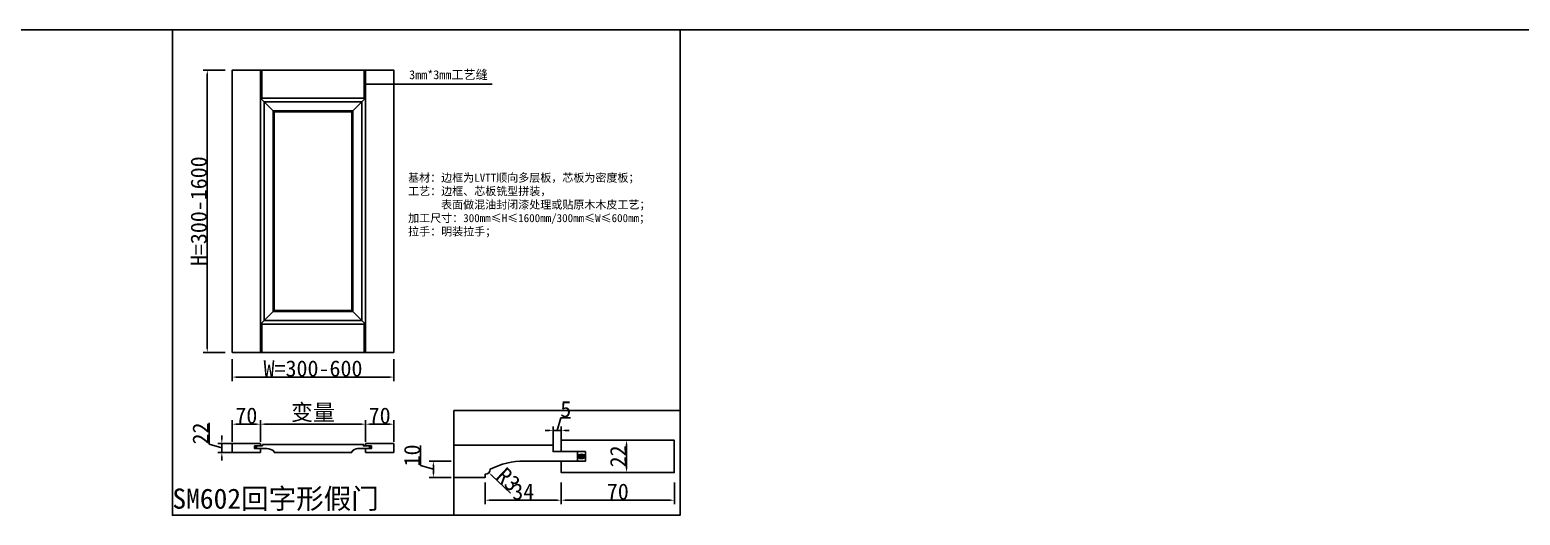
# Model space of a CAD drawing. Header units: millimetres. Extents: x 85186 to 129000, y -77269 to -36327.
# Drawn here: x 92096 to 95786, y -50982 to -49779 of the extents above; entities that cross this region are included whole.
import ezdxf

# ---------------------------------------------------------------- set-up
doc = ezdxf.new("R2010")
doc.units = ezdxf.units.MM
doc.styles.add('KLF-1_宋体', font='SimSun.ttf')
doc.styles.get("Standard").update_dxf_attribs({"font": 'SimSun.ttf'})
doc.styles.add('ZB_宋体', font='SimSun.ttf')
doc.dimstyles.new('客来福标注小', dxfattribs={"dimscale": 20, "dimtxt": 2, "dimasz": 0.5, "dimexe": 0.5, "dimexo": 0, "dimgap": 0.05, "dimtad": 1, "dimdec": 0, "dimzin": 0, "dimdsep": 46, "dimtxsty": 'Standard', "dimcen": 0, "dimclrd": 256, "dimclre": 256, "dimclrt": 256, "dimadec": 0, "dimazin": 0, "dimtfac": 1, "dimtdec": 0, "dimtofl": 0, "dimtmove": 1, "dimatfit": 3, "dimfxl": 2.2, "dimfxlon": 1, "dimtolj": 1, "dimtzin": 0, "dimarcsym": 0})

# ---------------------------------------------------------------- blocks, each defined once
blk = doc.blocks.new('*D2144')
at = {"lineweight": -2, "transparency": 16777216}
for p, q in [((92597.5, -50595.8), (92597.5, -50649.8)), ((92997.5, -50595.8), (92997.5, -50649.8)), ((92607.5, -50639.8), (92987.5, -50639.8))]:
    blk.add_line(p, q, dxfattribs=at)
at = {"transparency": 16777216}
for points in [[(92607.5, -50638.1), (92607.5, -50641.5), (92597.5, -50639.8)], [(92987.5, -50638.1), (92987.5, -50641.5), (92997.5, -50639.8)]]:
    blk.add_solid(points, dxfattribs=at)
at = {"layer": 'Defpoints', "color": 0, "transparency": 16777216}
for p in [(92597.5, -50578.6), (92997.5, -50578.6), (92997.5, -50639.8)]:
    blk.add_point(p, dxfattribs=at)
at = {"transparency": 16777216, "insert": (92797.5, -50618.8), "char_height": 40, "attachment_point": 5, "style": 'KLF-1_宋体'}
blk.add_mtext('\\A1;W=300-600', dxfattribs=at)
blk = doc.blocks.new('*D2145')
at = {"lineweight": -2, "transparency": 16777216}
for p, q in [((92579.8, -49878.6), (92525.8, -49878.6)), ((92535.8, -49888.6), (92535.8, -50568.6)), ((92579.8, -50578.6), (92525.8, -50578.6))]:
    blk.add_line(p, q, dxfattribs=at)
at = {"transparency": 16777216}
for points in [[(92534.1, -49888.6), (92537.4, -49888.6), (92535.8, -49878.6)], [(92534.1, -50568.6), (92537.4, -50568.6), (92535.8, -50578.6)]]:
    blk.add_solid(points, dxfattribs=at)
at = {"layer": 'Defpoints', "color": 0, "transparency": 16777216}
for p in [(92597.5, -49878.6), (92535.8, -50578.6), (92597.5, -50578.6)]:
    blk.add_point(p, dxfattribs=at)
at = {"transparency": 16777216, "insert": (92514.8, -50228.6), "char_height": 40, "attachment_point": 5, "rotation": 90, "style": 'KLF-1_宋体'}
blk.add_mtext('\\A1;H=300-1600', dxfattribs=at)
blk = doc.blocks.new('*D2146')
at = {"lineweight": -2, "transparency": 16777216}
for p, q in [((93412.1, -50901.1), (93412.1, -50955.1)), ((93692.1, -50901.1), (93692.1, -50955.1)), ((93422.1, -50945.1), (93682.1, -50945.1))]:
    blk.add_line(p, q, dxfattribs=at)
at = {"transparency": 16777216}
for points in [[(93422.1, -50943.4), (93422.1, -50946.8), (93412.1, -50945.1)], [(93682.1, -50943.4), (93682.1, -50946.8), (93692.1, -50945.1)]]:
    blk.add_solid(points, dxfattribs=at)
at = {"layer": 'Defpoints', "color": 0, "transparency": 16777216}
for p in [(93412.1, -50876.5), (93692.1, -50876.5), (93692.1, -50945.1)]:
    blk.add_point(p, dxfattribs=at)
at = {"transparency": 16777216, "insert": (93552.1, -50924.1), "char_height": 40, "attachment_point": 5, "style": 'KLF-1_宋体'}
blk.add_mtext('\\A1;70', dxfattribs=at)
blk = doc.blocks.new('*D2147')
at = {"lineweight": -2, "transparency": 16777216}
for p, q in [((93529.9, -50796.5), (93583.9, -50796.5)), ((93573.9, -50866.5), (93573.9, -50806.5)), ((93529.9, -50876.5), (93583.9, -50876.5))]:
    blk.add_line(p, q, dxfattribs=at)
at = {"transparency": 16777216}
for points in [[(93572.2, -50806.5), (93575.5, -50806.5), (93573.9, -50796.5)], [(93572.2, -50866.5), (93575.5, -50866.5), (93573.9, -50876.5)]]:
    blk.add_solid(points, dxfattribs=at)
at = {"layer": 'Defpoints', "color": 0, "transparency": 16777216}
for p in [(93442.9, -50796.5), (93573.9, -50796.5), (93442.9, -50876.5)]:
    blk.add_point(p, dxfattribs=at)
at = {"transparency": 16777216, "insert": (93552.9, -50836.5), "char_height": 40, "attachment_point": 5, "rotation": 90, "style": 'KLF-1_宋体'}
blk.add_mtext('\\A1;22', dxfattribs=at)
blk = doc.blocks.new('*D2148')
at = {"lineweight": -2, "transparency": 16777216}
for p, q in [((93224.1, -50901.1), (93224.1, -50955.1)), ((93412.1, -50901.1), (93412.1, -50955.1)), ((93234.1, -50945.1), (93402.1, -50945.1))]:
    blk.add_line(p, q, dxfattribs=at)
at = {"transparency": 16777216}
for points in [[(93234.1, -50943.4), (93234.1, -50946.8), (93224.1, -50945.1)], [(93402.1, -50943.4), (93402.1, -50946.8), (93412.1, -50945.1)]]:
    blk.add_solid(points, dxfattribs=at)
at = {"layer": 'Defpoints', "color": 0, "transparency": 16777216}
for p in [(93412.1, -50876.5), (93224.1, -50888.5), (93412.1, -50945.1)]:
    blk.add_point(p, dxfattribs=at)
at = {"transparency": 16777216, "insert": (93318.1, -50924.1), "char_height": 40, "attachment_point": 5, "style": 'KLF-1_宋体'}
blk.add_mtext('\\A1;34', dxfattribs=at)
blk = doc.blocks.new('*D2149')
at = {"lineweight": -2, "transparency": 16777216}
blk.add_line((93286.4, -50927.5), (93240, -50883.6), dxfattribs=at)
at = {"transparency": 16777216}
blk.add_solid([(93241.2, -50882.4), (93238.9, -50884.8), (93232.8, -50876.7)], dxfattribs=at)
at = {"layer": 'Defpoints', "color": 0, "transparency": 16777216}
for p in [(93224.1, -50868.5), (93232.8, -50876.7)]:
    blk.add_point(p, dxfattribs=at)
at = {"transparency": 16777216, "insert": (93281.3, -50893.7), "char_height": 40, "attachment_point": 5, "rotation": 316.5773, "style": 'KLF-1_宋体'}
blk.add_mtext('\\A1;R3', dxfattribs=at)
blk = doc.blocks.new('*D2150')
at = {"lineweight": -2, "transparency": 16777216}
for p, q in [((93064, -50859), (93064, -50809.2)), ((93095.5, -50868.5), (93064, -50859)), ((93139.5, -50848.5), (93085.5, -50848.5)), ((93095.5, -50858.5), (93095.5, -50878.5)), ((93139.5, -50888.5), (93085.5, -50888.5))]:
    blk.add_line(p, q, dxfattribs=at)
at = {"transparency": 16777216}
for points in [[(93093.8, -50858.5), (93097.1, -50858.5), (93095.5, -50848.5)], [(93093.8, -50878.5), (93097.1, -50878.5), (93095.5, -50888.5)]]:
    blk.add_solid(points, dxfattribs=at)
at = {"layer": 'Defpoints', "color": 0, "transparency": 16777216}
for p in [(93341.6, -50848.5), (93095.5, -50888.5), (93230.7, -50888.5)]:
    blk.add_point(p, dxfattribs=at)
at = {"transparency": 16777216, "insert": (93043, -50834.1), "char_height": 40, "attachment_point": 5, "rotation": 90, "style": 'KLF-1_宋体'}
blk.add_mtext('\\A1;10', dxfattribs=at)
blk = doc.blocks.new('*D2161')
at = {"lineweight": -2, "transparency": 16777216}
for p, q in [((93382.1, -50772), (93372.1, -50772)), ((93392.1, -50808.5), (93392.1, -50762)), ((93392.1, -50772), (93412.1, -50772)), ((93402.1, -50772), (93411.5, -50740.5)), ((93411.5, -50740.5), (93435.2, -50740.5)), ((93412.1, -50808.5), (93412.1, -50762)), ((93422.1, -50772), (93432.1, -50772))]:
    blk.add_line(p, q, dxfattribs=at)
at = {"transparency": 16777216}
for points in [[(93382.1, -50770.3), (93382.1, -50773.6), (93392.1, -50772)], [(93422.1, -50770.3), (93422.1, -50773.6), (93412.1, -50772)]]:
    blk.add_solid(points, dxfattribs=at)
at = {"layer": 'Defpoints', "color": 0, "transparency": 16777216}
for p in [(93412.1, -50772), (93392.1, -50808.5), (93412.1, -50808.5)]:
    blk.add_point(p, dxfattribs=at)
at = {"transparency": 16777216, "insert": (93423.3, -50719.5), "char_height": 40, "attachment_point": 5, "style": 'KLF-1_宋体'}
blk.add_mtext('\\A1;5', dxfattribs=at)
blk = doc.blocks.new('*D2177')
at = {"lineweight": -2, "transparency": 16777216}
for p, q in [((92597.5, -50800.6), (92597.5, -50746.6)), ((92607.5, -50756.6), (92657.5, -50756.6)), ((92667.5, -50800.6), (92667.5, -50746.6))]:
    blk.add_line(p, q, dxfattribs=at)
at = {"transparency": 16777216}
for points in [[(92607.5, -50754.9), (92607.5, -50758.3), (92597.5, -50756.6)], [(92657.5, -50754.9), (92657.5, -50758.3), (92667.5, -50756.6)]]:
    blk.add_solid(points, dxfattribs=at)
at = {"layer": 'Defpoints', "color": 0, "transparency": 16777216}
for p in [(92667.5, -50756.6), (92597.5, -50804.6), (92667.5, -50804.6)]:
    blk.add_point(p, dxfattribs=at)
at = {"transparency": 16777216, "insert": (92632.5, -50735.6), "char_height": 40, "attachment_point": 5, "style": 'KLF-1_宋体'}
blk.add_mtext('\\A1;70', dxfattribs=at)
blk = doc.blocks.new('*D2178')
at = {"lineweight": -2, "transparency": 16777216}
for p, q in [((92667.5, -50800.6), (92667.5, -50746.6)), ((92677.5, -50756.6), (92917.5, -50756.6)), ((92927.5, -50800.6), (92927.5, -50746.6))]:
    blk.add_line(p, q, dxfattribs=at)
at = {"transparency": 16777216}
for points in [[(92677.5, -50754.9), (92677.5, -50758.3), (92667.5, -50756.6)], [(92917.5, -50754.9), (92917.5, -50758.3), (92927.5, -50756.6)]]:
    blk.add_solid(points, dxfattribs=at)
at = {"layer": 'Defpoints', "color": 0, "transparency": 16777216}
for p in [(92927.5, -50756.6), (92667.5, -50804.6), (92927.5, -50804.6)]:
    blk.add_point(p, dxfattribs=at)
at = {"transparency": 16777216, "insert": (92797.5, -50729.3), "char_height": 40, "attachment_point": 5, "style": 'KLF-1_宋体'}
blk.add_mtext('\\A1;变量', dxfattribs=at)
blk = doc.blocks.new('*D2179')
at = {"lineweight": -2, "transparency": 16777216}
for p, q in [((92927.5, -50800.6), (92927.5, -50746.6)), ((92937.5, -50756.6), (92987.5, -50756.6)), ((92997.5, -50800.6), (92997.5, -50746.6))]:
    blk.add_line(p, q, dxfattribs=at)
at = {"transparency": 16777216}
for points in [[(92937.5, -50754.9), (92937.5, -50758.3), (92927.5, -50756.6)], [(92987.5, -50754.9), (92987.5, -50758.3), (92997.5, -50756.6)]]:
    blk.add_solid(points, dxfattribs=at)
at = {"layer": 'Defpoints', "color": 0, "transparency": 16777216}
for p in [(92997.5, -50756.6), (92927.5, -50804.6), (92997.5, -50804.6)]:
    blk.add_point(p, dxfattribs=at)
at = {"transparency": 16777216, "insert": (92962.5, -50735.6), "char_height": 40, "attachment_point": 5, "style": 'KLF-1_宋体'}
blk.add_mtext('\\A1;70', dxfattribs=at)
blk = doc.blocks.new('*D2180')
at = {"lineweight": -2, "transparency": 16777216}
for p, q in [((92540.3, -50806.2), (92540.3, -50753.5)), ((92571.8, -50815.6), (92540.3, -50806.2)), ((92615.8, -50804.6), (92561.8, -50804.6)), ((92571.8, -50794.6), (92571.8, -50784.6)), ((92571.8, -50826.6), (92571.8, -50804.6)), ((92615.8, -50826.6), (92561.8, -50826.6)), ((92571.8, -50836.6), (92571.8, -50846.6))]:
    blk.add_line(p, q, dxfattribs=at)
at = {"transparency": 16777216}
for points in [[(92570.1, -50794.6), (92573.5, -50794.6), (92571.8, -50804.6)], [(92570.1, -50836.6), (92573.5, -50836.6), (92571.8, -50826.6)]]:
    blk.add_solid(points, dxfattribs=at)
at = {"layer": 'Defpoints', "color": 0, "transparency": 16777216}
for p in [(92571.8, -50804.6), (92637.6, -50804.6), (92637.6, -50826.6)]:
    blk.add_point(p, dxfattribs=at)
at = {"transparency": 16777216, "insert": (92519.3, -50779.8), "char_height": 40, "attachment_point": 5, "rotation": 90, "style": 'KLF-1_宋体'}
blk.add_mtext('\\A1;22', dxfattribs=at)

msp = doc.modelspace()

# ---------------------------------------------------------------- hatches: boundary and pattern name
h = msp.add_hatch(color=256)
edge = h.paths.add_edge_path()
edge.add_ellipse((92654.996, -50813.793), major_axis=(-2.5, 0), ratio=0.81345587, start_angle=0, end_angle=360)
h = msp.add_hatch(color=256)
edge = h.paths.add_edge_path()
edge.add_ellipse((92939.996, -50814.037), major_axis=(2.5, 0), ratio=0.82248162, start_angle=0, end_angle=360, ccw=False)
h = msp.add_hatch(color=256)
edge = h.paths.add_edge_path()
edge.add_ellipse((93462.053, -50836.478), major_axis=(10, 0), ratio=0.54947899, start_angle=0, end_angle=360, ccw=False)

# ---------------------------------------------------------------- linework, layer by layer
for p, q in [((85318.615, -49778.748), (128999.726, -49778.748)), ((92995.162, -49778.748), (92664.004, -49778.748)), ((93133.272, -49778.748), (92995.162, -49778.748)), ((92995.162, -49778.748), (93472.301, -49778.748)), ((93472.301, -49778.748), (93133.272, -49778.748)), ((92667.496, -49948.606), (92667.496, -49878.606)), ((92670.496, -49948.606), (92670.496, -49878.606)), ((92924.496, -49948.606), (92924.496, -49878.606)), ((92927.496, -49948.606), (92927.496, -49878.606)), ((92701.496, -49982.606), (92667.496, -49948.606)), ((92893.496, -49982.606), (92927.496, -49948.606)), ((92701.496, -50474.606), (92667.496, -50508.606)), ((92893.496, -50474.606), (92927.496, -50508.606)), ((92667.496, -50508.606), (92667.496, -50578.606)), ((92670.496, -50508.606), (92670.496, -50578.606)), ((92924.496, -50508.606), (92924.496, -50578.606)), ((92927.496, -50508.606), (92927.496, -50578.606)), ((92672.496, -50810.641), (92672.496, -50806.641)), ((92449.378, -50982.37), (93706.502, -50982.37))]:
    msp.add_line(p, q)
at = {"color": 0}
for p, q in [((93706.502, -49778.748), (92449.378, -49778.748)), ((92449.378, -49778.748), (93706.502, -49778.748)), ((93706.502, -49778.748), (92449.378, -49778.748)), ((93706.502, -49778.748), (93472.301, -49778.748)), ((93706.502, -49778.748), (93472.301, -49778.748)), ((93706.502, -49778.748), (93706.502, -50982.37))]:
    msp.add_line(p, q, dxfattribs=at)
at = {"color": 3}
msp.add_line((92449.378, -50982.37), (92449.378, -49778.748), dxfattribs=at)
at = {"color": 0}
msp.add_lwpolyline([(92449.378, -49778.748), (93706.502, -49778.748), (93706.502, -50982.37), (92449.378, -50982.37)], close=True, dxfattribs=at)
for points in [[(92997.496, -50578.606), (92997.496, -49878.606), (92597.496, -49878.606), (92597.496, -50578.606)], [(92927.496, -50508.606), (92927.496, -49948.606), (92667.496, -49948.606), (92667.496, -50508.606)], [(92918.496, -50499.606), (92918.496, -49957.606), (92676.496, -49957.606), (92676.496, -50499.606)], [(92893.496, -50474.606), (92893.496, -49982.606), (92701.496, -49982.606), (92701.496, -50474.606)], [(93145.967, -50723.01), (93706.502, -50723.01), (93706.502, -50982.37), (93145.967, -50982.37)], [(92652.496, -50810.641), (92667.496, -50810.641), (92667.496, -50804.641), (92597.496, -50804.641), (92597.496, -50826.641), (92667.496, -50826.641), (92667.496, -50816.641), (92652.496, -50816.641)], [(92942.496, -50810.641), (92927.496, -50810.641), (92927.496, -50804.641), (92997.496, -50804.641), (92997.496, -50826.641), (92927.496, -50826.641), (92927.496, -50816.641), (92942.496, -50816.641)], [(93472.053, -50824.478), (93412.053, -50824.478), (93412.053, -50796.478), (93692.053, -50796.478), (93692.053, -50876.478), (93412.053, -50876.478), (93412.053, -50848.478), (93472.053, -50848.478)]]:
    msp.add_lwpolyline(points, close=True)
at = {"color": 252}
msp.add_lwpolyline([(92896.496, -50477.606), (92896.496, -49979.606), (92698.496, -49979.606), (92698.496, -50477.606)], close=True, dxfattribs=at)
for points in [[(92672.496, -50806.641), (92922.496, -50806.641), (92922.496, -50810.641), (92937.496, -50810.641), (92937.496, -50816.641), (92912.664, -50816.641, 0.16069869), (92896.496, -50821.641), (92896.496, -50821.641, -0.41421356), (92893.496, -50824.641), (92893.496, -50826.641), (92701.496, -50826.641), (92701.496, -50824.641, -0.41421356), (92698.496, -50821.641), (92698.496, -50821.641, 0.12503523), (92677.328, -50816.641), (92657.496, -50816.641), (92657.496, -50810.641), (92672.496, -50810.641)], [(93145.967, -50808.478), (93392.053, -50808.478), (93392.053, -50824.478), (93452.053, -50824.478), (93452.053, -50848.478), (93320.724, -50848.478, 0.12503523), (93236.053, -50868.478), (93236.053, -50868.478, -0.41421356), (93224.053, -50880.478), (93224.053, -50888.478), (93145.967, -50888.478)]]:
    msp.add_lwpolyline(points, format="xyb")
for points in [[(92942.496, -50810.641), (92942.496, -50816.641)], [(93472.053, -50824.478), (93472.053, -50848.478)]]:
    msp.add_lwpolyline(points)
msp.add_ellipse((92654.996, -50813.793), major_axis=(-2.5, 0), ratio=0.81345587)
at = {"extrusion": (0, 0, -1)}
msp.add_ellipse((93462.053, -50836.478), major_axis=(10, 0), ratio=0.54947899, dxfattribs=at)

# ---------------------------------------------------------------- texts
at = {"lineweight": 25, "attachment_point": 1}
for s, insert, char_height, width, style in [('3mm*3mm工艺缝', (93035.43, -49879.248), 22, 652.72448, 'ZB_宋体'), ('基材：边框为{\\C4;LVTT顺向多层板}，芯板为密度板；\\P工艺：边框、芯板铣型拼装，\\P      表面做混油封闭漆处理或贴原木木皮工艺；\\P加工尺寸：300mm≤H≤1600mm/300mm≤W≤600mm；\\P拉手：明装拉手；', (93033.018, -50135.64), 20, 640.15897, 'KLF-1_宋体'), ('SM602回字形假门', (92449.378, -50916.169), 50, 6766.6201, 'KLF-1_宋体')]:
    msp.add_mtext(s, dxfattribs=dict(at, insert=insert, char_height=char_height, width=width, style=style))

# ---------------------------------------------------------------- dimensions: what is measured, and where the dimension line sits
at = {"color": 0}
for base, p1, p2, text, picture, middle in [((92535.783, -50578.606), (92597.496, -49878.606), (92597.496, -50578.606), 'H=300-1600', '*D2145', (92514.783, -50228.606)), ((93095.472, -50888.478), (93341.61, -50848.478), (93230.663, -50888.478), '10', '*D2150', (93042.972, -50858.028)), ((93573.875, -50796.478), (93442.944, -50876.478), (93442.944, -50796.478), '22', '*D2147', (93552.875, -50836.478))]:
    dim = msp.add_linear_dim(base=base, p1=p1, p2=p2, angle=90, text=text, dimstyle='客来福标注小', override={"dimtxsty": 'KLF-1_宋体'}, dxfattribs=at)
    dim.commit()
    dim.dimension.update_dxf_attribs({"geometry": picture, "text_midpoint": middle})
for base, p1, p2, text, picture, middle in [((92997.496, -50639.788), (92597.496, -50578.606), (92997.496, -50578.606), 'W=300-600', '*D2144', (92797.496, -50618.788)), ((93412.053, -50771.967), (93392.053, -50808.478), (93412.053, -50808.478), '5', '*D2161', (93412.503, -50719.467)), ((92927.496, -50756.587), (92667.496, -50804.641), (92927.496, -50804.641), '变量', '*D2178', (92797.496, -50729.33)), ((93412.053, -50945.108), (93224.053, -50888.478), (93412.053, -50876.478), '34', '*D2148', (93318.053, -50924.108)), ((93692.053, -50945.108), (93412.053, -50876.478), (93692.053, -50876.478), '70', '*D2146', (93552.053, -50924.108))]:
    dim = msp.add_linear_dim(base=base, p1=p1, p2=p2, text=text, dimstyle='客来福标注小', override={"dimtxsty": 'KLF-1_宋体'}, dxfattribs=at)
    dim.commit()
    dim.dimension.update_dxf_attribs({"geometry": picture, "text_midpoint": middle})
for base, p1, p2, picture, middle in [((92667.496, -50756.587), (92597.496, -50804.641), (92667.496, -50804.641), '*D2177', (92632.496, -50735.587)), ((92997.496, -50756.587), (92927.496, -50804.641), (92997.496, -50804.641), '*D2179', (92962.496, -50735.587))]:
    dim = msp.add_linear_dim(base=base, p1=p1, p2=p2, dimstyle='客来福标注小', override={"dimtxsty": 'KLF-1_宋体'}, dxfattribs=at)
    dim.commit()
    dim.dimension.update_dxf_attribs({"geometry": picture, "text_midpoint": middle})
dim = msp.add_linear_dim(base=(92571.813, -50804.641), p1=(92637.592, -50826.641), p2=(92637.592, -50804.641), angle=90, dimstyle='客来福标注小', override={"dimtxsty": 'KLF-1_宋体'}, dxfattribs=at)
dim.commit()
dim.dimension.update_dxf_attribs({"geometry": '*D2180', "text_midpoint": (92519.313, -50805.191)})
dim = msp.add_radius_dim(center=(93224.053, -50868.478), mpoint=(93232.768, -50876.726), text='R3', dimstyle='客来福标注小', override={"dimtxsty": 'KLF-1_宋体'}, dxfattribs=at)
dim.commit()
dim.dimension.update_dxf_attribs({"geometry": '*D2149', "text_midpoint": (93281.283, -50893.727)})

# ---------------------------------------------------------------- leaders
msp.add_leader([(92927.496, -49913.606), (93240.816, -49913.606)], dimstyle='客来福标注小', override={"dimgap": 0.05, "dimtad": 0, "dimfxl": 5, "dimarcsym": 1}, dxfattribs=at)

doc.saveas('drawing.dxf')
